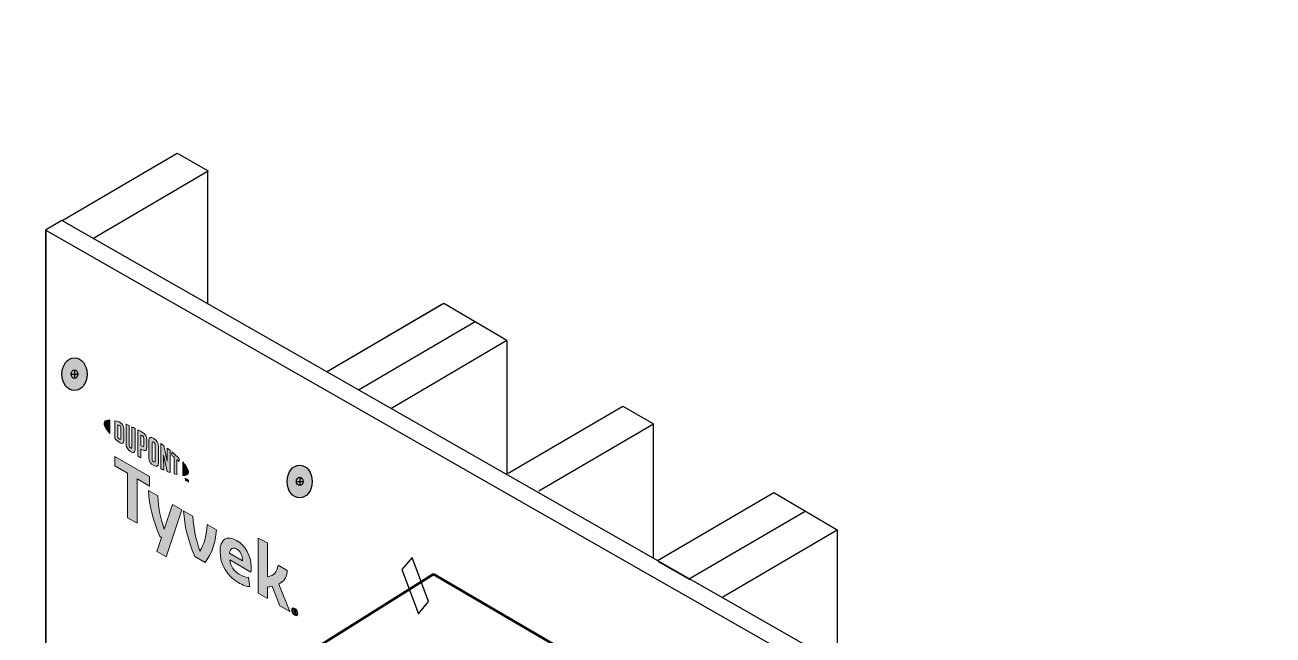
# Model space of a CAD drawing. Extents: x -1328 to 5679, y -4611 to 1603.
# Drawn here: x -940.3 to -576.2, y 1174.1 to 1352.2 of the extents above; entities that cross this region are included whole.
import ezdxf

# ---------------------------------------------------------------- set-up
doc = ezdxf.new("R2010")
doc.units = 0
doc.header["$MEASUREMENT"] = 0
doc.linetypes.add('AI-Linetype-14', pattern=[27.003948, 18.002632, -9.001316])
for name, color, linetype, lineweight in [('G-ANNO-TTLB', 7, 'Continuous', 0), ('TYVEK', 7, 'Continuous', 0), ('X-REF - TRACED', 7, 'Continuous', 0)]:
    doc.layers.add(name, color=color, linetype=linetype, lineweight=lineweight)

# ---------------------------------------------------------------- blocks, each defined once
blk = doc.blocks.new('Block_82')
at = {"layer": 'TYVEK', "true_color": 0x003b71, "transparency": 33554687}
h = blk.add_hatch(color=156, dxfattribs=at)
h.dxf.hatch_style = 2
edge = h.paths.add_edge_path()
edge.add_ellipse((-925.89, 1250.2), major_axis=(0, 4.78), ratio=0.766948, start_angle=0, end_angle=360)
h = blk.add_hatch(color=156, dxfattribs=at)
h.dxf.hatch_style = 2
edge = h.paths.add_edge_path()
edge.add_ellipse((-860.18, 1218.87), major_axis=(0, 4.78), ratio=0.766948, start_angle=0, end_angle=360)
at = {"layer": 'TYVEK', "color": 18, "lineweight": 25, "true_color": 0x080808}
for p, q in [((-926.86, 1250.23), (-924.92, 1250.23)), ((-925.89, 1251.46), (-925.89, 1248.99)), ((-860.18, 1220.14), (-860.18, 1217.67)), ((-861.15, 1218.9), (-859.2, 1218.9))]:
    blk.add_line(p, q, dxfattribs=at)
at = {"layer": 'TYVEK', "color": 18, "lineweight": 25, "true_color": 0x000000}
for centre in [(-925.89, 1250.2), (-860.18, 1218.87)]:
    blk.add_ellipse(centre, major_axis=(0, 4.78), ratio=0.766948, dxfattribs=at)
at = {"layer": 'TYVEK', "color": 18, "lineweight": 25, "true_color": 0x080808}
for centre in [(-925.89, 1250.23), (-860.18, 1218.9)]:
    blk.add_ellipse(centre, major_axis=(0, 1.23), ratio=0.788846, dxfattribs=at)
blk = doc.blocks.new('Block_394')
at = {"layer": 'X-REF - TRACED', "true_color": 0x848484, "transparency": 33554687}
h = blk.add_hatch(color=252, dxfattribs=at)
h.dxf.hatch_style = 2
edge = h.paths.add_edge_path()
edge.add_spline(control_points=[(-917.24, 1235.85), (-917.24, 1235.13), (-916.63, 1234.1), (-915.57, 1232.9), (-915.57, 1232.9), (-915.57, 1236.85), (-915.57, 1236.85), (-916.63, 1236.89), (-917.24, 1236.57), (-917.24, 1235.85)], knot_values=[0, 0, 0, 0, 1, 1, 1, 2, 2, 2, 3, 3, 3, 3], degree=3, periodic=0)
h = blk.add_hatch(color=252, dxfattribs=at)
h.dxf.hatch_style = 2
edge = h.paths.add_edge_path()
edge.add_spline(control_points=[(-912.36, 1231.42), (-912.36, 1231.12), (-912.52, 1231.11), (-912.71, 1231.22), (-912.86, 1231.3), (-913.08, 1231.5), (-913.27, 1231.66), (-913.27, 1231.66), (-913.27, 1235.43), (-913.27, 1235.43), (-913.08, 1235.38), (-912.86, 1235.31), (-912.71, 1235.23), (-912.52, 1235.12), (-912.36, 1234.92), (-912.36, 1234.62), (-912.36, 1234.62), (-912.36, 1231.42), (-912.36, 1231.42)], knot_values=[0, 0, 0, 0, 1, 1, 1, 2, 2, 2, 3, 3, 3, 4, 4, 4, 5, 5, 5, 6, 6, 6, 6], degree=3, periodic=0)
edge = h.paths.add_edge_path()
edge.add_spline(control_points=[(-912.58, 1236.14), (-912.88, 1236.31), (-913.31, 1236.46), (-914.09, 1236.63), (-914.09, 1236.63), (-914.09, 1231.41), (-914.09, 1231.41), (-913.41, 1230.78), (-912.88, 1230.33), (-912.58, 1230.16), (-911.9, 1229.77), (-911.51, 1230.02), (-911.51, 1230.8), (-911.51, 1230.8), (-911.51, 1234.27), (-911.51, 1234.27), (-911.51, 1235.04), (-911.9, 1235.74), (-912.58, 1236.14)], knot_values=[0, 0, 0, 0, 1, 1, 1, 2, 2, 2, 3, 3, 3, 4, 4, 4, 5, 5, 5, 6, 6, 6, 6], degree=3, periodic=0)
h = blk.add_hatch(color=252, dxfattribs=at)
h.dxf.hatch_style = 2
edge = h.paths.add_edge_path()
edge.add_spline(control_points=[(-909.12, 1228.94), (-909.12, 1228.63), (-909.21, 1228.5), (-909.54, 1228.73), (-909.86, 1228.96), (-909.95, 1229.17), (-909.95, 1229.53), (-909.95, 1229.53), (-909.95, 1235.21), (-909.95, 1235.21), (-910.16, 1235.31), (-910.64, 1235.51), (-910.85, 1235.6), (-910.85, 1235.6), (-910.85, 1229.85), (-910.85, 1229.85), (-910.85, 1228.93), (-910.46, 1228.35), (-909.54, 1227.69), (-908.7, 1227.1), (-908.18, 1227.29), (-908.18, 1228.31), (-908.18, 1228.31), (-908.18, 1234.38), (-908.18, 1234.38), (-908.36, 1234.47), (-908.93, 1234.75), (-909.12, 1234.83), (-909.12, 1234.83), (-909.12, 1228.94), (-909.12, 1228.94)], knot_values=[0, 0, 0, 0, 1, 1, 1, 2, 2, 2, 3, 3, 3, 4, 4, 4, 5, 5, 5, 6, 6, 6, 7, 7, 7, 8, 8, 8, 9, 9, 9, 10, 10, 10, 10], degree=3, periodic=0)
h = blk.add_hatch(color=252, dxfattribs=at)
h.dxf.hatch_style = 2
edge = h.paths.add_edge_path()
edge.add_spline(control_points=[(-905.7, 1229.46), (-905.7, 1229.13), (-905.8, 1229.02), (-906.18, 1229.24), (-906.18, 1229.24), (-906.51, 1229.43), (-906.51, 1229.43), (-906.51, 1229.43), (-906.51, 1232.45), (-906.51, 1232.45), (-906.36, 1232.37), (-906.28, 1232.33), (-906.2, 1232.28), (-905.78, 1232.04), (-905.7, 1231.81), (-905.7, 1231.48), (-905.7, 1231.48), (-905.7, 1229.46), (-905.7, 1229.46)], knot_values=[0, 0, 0, 0, 1, 1, 1, 2, 2, 2, 3, 3, 3, 4, 4, 4, 5, 5, 5, 6, 6, 6, 6], degree=3, periodic=0)
edge = h.paths.add_edge_path()
edge.add_spline(control_points=[(-906.14, 1233.32), (-906.31, 1233.41), (-906.9, 1233.73), (-907.45, 1234.01), (-907.45, 1234.01), (-907.45, 1226.36), (-907.45, 1226.36), (-907.26, 1226.24), (-906.77, 1225.93), (-906.51, 1225.77), (-906.51, 1225.77), (-906.51, 1228.37), (-906.51, 1228.37), (-906.51, 1228.37), (-906.14, 1228.16), (-906.14, 1228.16), (-905.16, 1227.59), (-904.75, 1227.86), (-904.75, 1228.83), (-904.75, 1228.83), (-904.75, 1231.09), (-904.75, 1231.09), (-904.75, 1232.04), (-905.21, 1232.78), (-906.14, 1233.32)], knot_values=[0, 0, 0, 0, 1, 1, 1, 2, 2, 2, 3, 3, 3, 4, 4, 4, 5, 5, 5, 6, 6, 6, 7, 7, 7, 8, 8, 8, 8], degree=3, periodic=0)
h = blk.add_hatch(color=252, dxfattribs=at)
h.dxf.hatch_style = 2
edge = h.paths.add_edge_path()
edge.add_spline(control_points=[(-902.35, 1224.85), (-902.35, 1224.55), (-902.44, 1224.44), (-902.77, 1224.63), (-903.11, 1224.81), (-903.2, 1225.03), (-903.2, 1225.35), (-903.2, 1225.35), (-903.2, 1230.12), (-903.2, 1230.12), (-903.2, 1230.43), (-903.11, 1230.55), (-902.77, 1230.34), (-902.44, 1230.14), (-902.35, 1229.93), (-902.35, 1229.62), (-902.35, 1229.62), (-902.35, 1224.85), (-902.35, 1224.85)], knot_values=[0, 0, 0, 0, 1, 1, 1, 2, 2, 2, 3, 3, 3, 4, 4, 4, 5, 5, 5, 6, 6, 6, 6], degree=3, periodic=0)
edge = h.paths.add_edge_path()
edge.add_spline(control_points=[(-902.77, 1231.41), (-903.64, 1231.96), (-904.16, 1231.82), (-904.16, 1230.81), (-904.16, 1230.81), (-904.16, 1225.81), (-904.16, 1225.81), (-904.16, 1224.74), (-903.69, 1224.03), (-902.77, 1223.55), (-901.87, 1223.08), (-901.4, 1223.2), (-901.4, 1224.33), (-901.4, 1224.33), (-901.4, 1229.11), (-901.4, 1229.11), (-901.4, 1230.19), (-901.82, 1230.82), (-902.77, 1231.41)], knot_values=[0, 0, 0, 0, 1, 1, 1, 2, 2, 2, 3, 3, 3, 4, 4, 4, 5, 5, 5, 6, 6, 6, 6], degree=3, periodic=0)
h = blk.add_hatch(color=252, dxfattribs=at)
h.dxf.hatch_style = 2
edge = h.paths.add_edge_path()
edge.add_spline(control_points=[(-898.8, 1224.86), (-898.8, 1224.86), (-899.84, 1229.35), (-899.84, 1229.35), (-900.12, 1229.55), (-900.46, 1229.8), (-900.73, 1229.98), (-900.73, 1229.98), (-900.73, 1222.63), (-900.73, 1222.63), (-900.54, 1222.54), (-900.07, 1222.33), (-899.82, 1222.23), (-899.82, 1222.23), (-899.9, 1226.6), (-899.9, 1226.6), (-899.9, 1226.6), (-898.8, 1221.8), (-898.8, 1221.8), (-898.56, 1221.71), (-898.22, 1221.58), (-898, 1221.5), (-898, 1221.5), (-898, 1227.96), (-898, 1227.96), (-898.23, 1228.14), (-898.66, 1228.47), (-898.86, 1228.63), (-898.86, 1228.63), (-898.8, 1224.86), (-898.8, 1224.86)], knot_values=[0, 0, 0, 0, 1, 1, 1, 2, 2, 2, 3, 3, 3, 4, 4, 4, 5, 5, 5, 6, 6, 6, 7, 7, 7, 8, 8, 8, 9, 9, 9, 10, 10, 10, 10], degree=3, periodic=0)
h = blk.add_hatch(color=252, dxfattribs=at)
h.dxf.hatch_style = 2
edge = h.paths.add_edge_path()
edge.add_spline(control_points=[(-897.53, 1226.56), (-897.3, 1226.38), (-897.07, 1226.19), (-896.85, 1226.01), (-896.85, 1226.01), (-896.85, 1221.12), (-896.85, 1221.12), (-896.64, 1221.06), (-896.26, 1220.95), (-896.01, 1220.89), (-896.01, 1220.89), (-896.01, 1225.29), (-896.01, 1225.29), (-895.76, 1225.08), (-895.53, 1224.87), (-895.32, 1224.68), (-895.32, 1224.68), (-895.32, 1225.62), (-895.32, 1225.62), (-895.99, 1226.27), (-896.7, 1226.9), (-897.53, 1227.58), (-897.53, 1227.58), (-897.53, 1226.56), (-897.53, 1226.56)], knot_values=[0, 0, 0, 0, 1, 1, 1, 2, 2, 2, 3, 3, 3, 4, 4, 4, 5, 5, 5, 6, 6, 6, 7, 7, 7, 8, 8, 8, 8], degree=3, periodic=0)
h = blk.add_hatch(color=252, dxfattribs=at)
h.dxf.hatch_style = 2
edge = h.paths.add_edge_path()
edge.add_spline(control_points=[(-892.64, 1221.65), (-892.64, 1220.92), (-893.25, 1220.6), (-894.32, 1220.64), (-894.32, 1220.64), (-894.32, 1224.58), (-894.32, 1224.58), (-893.25, 1223.39), (-892.64, 1222.36), (-892.64, 1221.65)], knot_values=[0, 0, 0, 0, 1, 1, 1, 2, 2, 2, 3, 3, 3, 3], degree=3, periodic=0)
h = blk.add_hatch(color=252, dxfattribs=at)
h.dxf.hatch_style = 2
edge = h.paths.add_edge_path()
edge.add_spline(control_points=[(-893.14, 1219.56), (-893.14, 1219.56), (-893.03, 1219.5), (-893.03, 1219.5), (-893.03, 1219.5), (-892.88, 1219.15), (-892.88, 1219.15), (-892.88, 1219.15), (-892.74, 1219.33), (-892.74, 1219.33), (-892.74, 1219.33), (-892.64, 1219.27), (-892.64, 1219.27), (-892.64, 1219.27), (-892.64, 1218.7), (-892.64, 1218.7), (-892.64, 1218.7), (-892.73, 1218.76), (-892.73, 1218.76), (-892.73, 1218.76), (-892.73, 1219.16), (-892.73, 1219.16), (-892.73, 1219.16), (-892.88, 1218.98), (-892.88, 1218.98), (-892.88, 1218.98), (-892.89, 1218.98), (-892.89, 1218.98), (-892.89, 1218.98), (-893.04, 1219.34), (-893.04, 1219.34), (-893.04, 1219.34), (-893.04, 1218.94), (-893.04, 1218.94), (-893.04, 1218.94), (-893.14, 1218.99), (-893.14, 1218.99), (-893.14, 1218.99), (-893.14, 1219.56), (-893.14, 1219.56)], knot_values=[0, 0, 0, 0, 1, 1, 1, 2, 2, 2, 3, 3, 3, 4, 4, 4, 5, 5, 5, 6, 6, 6, 7, 7, 7, 8, 8, 8, 9, 9, 9, 10, 10, 10, 11, 11, 11, 12, 12, 12, 13, 13, 13, 13], degree=3, periodic=0)
edge = h.paths.add_edge_path()
edge.add_spline(control_points=[(-893.49, 1219.66), (-893.49, 1219.66), (-893.64, 1219.75), (-893.64, 1219.75), (-893.64, 1219.75), (-893.64, 1219.85), (-893.64, 1219.85), (-893.64, 1219.85), (-893.24, 1219.62), (-893.24, 1219.62), (-893.24, 1219.62), (-893.24, 1219.52), (-893.24, 1219.52), (-893.24, 1219.52), (-893.4, 1219.61), (-893.4, 1219.61), (-893.4, 1219.61), (-893.4, 1219.14), (-893.4, 1219.14), (-893.4, 1219.14), (-893.49, 1219.2), (-893.49, 1219.2), (-893.49, 1219.2), (-893.49, 1219.66), (-893.49, 1219.66)], knot_values=[0, 0, 0, 0, 1, 1, 1, 2, 2, 2, 3, 3, 3, 4, 4, 4, 5, 5, 5, 6, 6, 6, 7, 7, 7, 8, 8, 8, 8], degree=3, periodic=0)
at = {"layer": 'X-REF - TRACED'}
for points, knots in [([(-917.24, 1235.85), (-917.24, 1235.13), (-916.63, 1234.1), (-915.57, 1232.9), (-915.57, 1232.9), (-915.57, 1236.85), (-915.57, 1236.85), (-916.63, 1236.89), (-917.24, 1236.57), (-917.24, 1235.85)], [0, 0, 0, 0, 1, 1, 1, 2, 2, 2, 3, 3, 3, 3]), ([(-912.58, 1236.14), (-912.88, 1236.31), (-913.31, 1236.46), (-914.09, 1236.63), (-914.09, 1236.63), (-914.09, 1231.41), (-914.09, 1231.41), (-913.41, 1230.78), (-912.88, 1230.33), (-912.58, 1230.16), (-911.9, 1229.77), (-911.51, 1230.02), (-911.51, 1230.8), (-911.51, 1230.8), (-911.51, 1234.27), (-911.51, 1234.27), (-911.51, 1235.04), (-911.9, 1235.74), (-912.58, 1236.14)], [0, 0, 0, 0, 1, 1, 1, 2, 2, 2, 3, 3, 3, 4, 4, 4, 5, 5, 5, 6, 6, 6, 6]), ([(-912.36, 1231.42), (-912.36, 1231.12), (-912.52, 1231.11), (-912.71, 1231.22), (-912.86, 1231.3), (-913.08, 1231.5), (-913.27, 1231.66), (-913.27, 1231.66), (-913.27, 1235.43), (-913.27, 1235.43), (-913.08, 1235.38), (-912.86, 1235.31), (-912.71, 1235.23), (-912.52, 1235.12), (-912.36, 1234.92), (-912.36, 1234.62), (-912.36, 1234.62), (-912.36, 1231.42), (-912.36, 1231.42)], [0, 0, 0, 0, 1, 1, 1, 2, 2, 2, 3, 3, 3, 4, 4, 4, 5, 5, 5, 6, 6, 6, 6]), ([(-909.12, 1228.94), (-909.12, 1228.63), (-909.21, 1228.5), (-909.54, 1228.73), (-909.86, 1228.96), (-909.95, 1229.17), (-909.95, 1229.53), (-909.95, 1229.53), (-909.95, 1235.21), (-909.95, 1235.21), (-910.16, 1235.31), (-910.64, 1235.51), (-910.85, 1235.6), (-910.85, 1235.6), (-910.85, 1229.85), (-910.85, 1229.85), (-910.85, 1228.93), (-910.46, 1228.35), (-909.54, 1227.69), (-908.7, 1227.1), (-908.18, 1227.29), (-908.18, 1228.31), (-908.18, 1228.31), (-908.18, 1234.38), (-908.18, 1234.38), (-908.36, 1234.47), (-908.93, 1234.75), (-909.12, 1234.83), (-909.12, 1234.83), (-909.12, 1228.94), (-909.12, 1228.94)], [0, 0, 0, 0, 1, 1, 1, 2, 2, 2, 3, 3, 3, 4, 4, 4, 5, 5, 5, 6, 6, 6, 7, 7, 7, 8, 8, 8, 9, 9, 9, 10, 10, 10, 10]), ([(-906.14, 1233.32), (-906.31, 1233.41), (-906.9, 1233.73), (-907.45, 1234.01), (-907.45, 1234.01), (-907.45, 1226.36), (-907.45, 1226.36), (-907.26, 1226.24), (-906.77, 1225.93), (-906.51, 1225.77), (-906.51, 1225.77), (-906.51, 1228.37), (-906.51, 1228.37), (-906.51, 1228.37), (-906.14, 1228.16), (-906.14, 1228.16), (-905.16, 1227.59), (-904.75, 1227.86), (-904.75, 1228.83), (-904.75, 1228.83), (-904.75, 1231.09), (-904.75, 1231.09), (-904.75, 1232.04), (-905.21, 1232.78), (-906.14, 1233.32)], [0, 0, 0, 0, 1, 1, 1, 2, 2, 2, 3, 3, 3, 4, 4, 4, 5, 5, 5, 6, 6, 6, 7, 7, 7, 8, 8, 8, 8]), ([(-905.7, 1229.46), (-905.7, 1229.13), (-905.8, 1229.02), (-906.18, 1229.24), (-906.18, 1229.24), (-906.51, 1229.43), (-906.51, 1229.43), (-906.51, 1229.43), (-906.51, 1232.45), (-906.51, 1232.45), (-906.36, 1232.37), (-906.28, 1232.33), (-906.2, 1232.28), (-905.78, 1232.04), (-905.7, 1231.81), (-905.7, 1231.48), (-905.7, 1231.48), (-905.7, 1229.46), (-905.7, 1229.46)], [0, 0, 0, 0, 1, 1, 1, 2, 2, 2, 3, 3, 3, 4, 4, 4, 5, 5, 5, 6, 6, 6, 6]), ([(-902.77, 1231.41), (-903.64, 1231.96), (-904.16, 1231.82), (-904.16, 1230.81), (-904.16, 1230.81), (-904.16, 1225.81), (-904.16, 1225.81), (-904.16, 1224.74), (-903.69, 1224.03), (-902.77, 1223.55), (-901.87, 1223.08), (-901.4, 1223.2), (-901.4, 1224.33), (-901.4, 1224.33), (-901.4, 1229.11), (-901.4, 1229.11), (-901.4, 1230.19), (-901.82, 1230.82), (-902.77, 1231.41)], [0, 0, 0, 0, 1, 1, 1, 2, 2, 2, 3, 3, 3, 4, 4, 4, 5, 5, 5, 6, 6, 6, 6]), ([(-902.35, 1224.85), (-902.35, 1224.55), (-902.44, 1224.44), (-902.77, 1224.63), (-903.11, 1224.81), (-903.2, 1225.03), (-903.2, 1225.35), (-903.2, 1225.35), (-903.2, 1230.12), (-903.2, 1230.12), (-903.2, 1230.43), (-903.11, 1230.55), (-902.77, 1230.34), (-902.44, 1230.14), (-902.35, 1229.93), (-902.35, 1229.62), (-902.35, 1229.62), (-902.35, 1224.85), (-902.35, 1224.85)], [0, 0, 0, 0, 1, 1, 1, 2, 2, 2, 3, 3, 3, 4, 4, 4, 5, 5, 5, 6, 6, 6, 6]), ([(-898.8, 1224.86), (-898.8, 1224.86), (-899.84, 1229.35), (-899.84, 1229.35), (-900.12, 1229.55), (-900.46, 1229.8), (-900.73, 1229.98), (-900.73, 1229.98), (-900.73, 1222.63), (-900.73, 1222.63), (-900.54, 1222.54), (-900.07, 1222.33), (-899.82, 1222.23), (-899.82, 1222.23), (-899.9, 1226.6), (-899.9, 1226.6), (-899.9, 1226.6), (-898.8, 1221.8), (-898.8, 1221.8), (-898.56, 1221.71), (-898.22, 1221.58), (-898, 1221.5), (-898, 1221.5), (-898, 1227.96), (-898, 1227.96), (-898.23, 1228.14), (-898.66, 1228.47), (-898.86, 1228.63), (-898.86, 1228.63), (-898.8, 1224.86), (-898.8, 1224.86)], [0, 0, 0, 0, 1, 1, 1, 2, 2, 2, 3, 3, 3, 4, 4, 4, 5, 5, 5, 6, 6, 6, 7, 7, 7, 8, 8, 8, 9, 9, 9, 10, 10, 10, 10]), ([(-897.53, 1226.56), (-897.3, 1226.38), (-897.07, 1226.19), (-896.85, 1226.01), (-896.85, 1226.01), (-896.85, 1221.12), (-896.85, 1221.12), (-896.64, 1221.06), (-896.26, 1220.95), (-896.01, 1220.89), (-896.01, 1220.89), (-896.01, 1225.29), (-896.01, 1225.29), (-895.76, 1225.08), (-895.53, 1224.87), (-895.32, 1224.68), (-895.32, 1224.68), (-895.32, 1225.62), (-895.32, 1225.62), (-895.99, 1226.27), (-896.7, 1226.9), (-897.53, 1227.58), (-897.53, 1227.58), (-897.53, 1226.56), (-897.53, 1226.56)], [0, 0, 0, 0, 1, 1, 1, 2, 2, 2, 3, 3, 3, 4, 4, 4, 5, 5, 5, 6, 6, 6, 7, 7, 7, 8, 8, 8, 8]), ([(-892.64, 1221.65), (-892.64, 1220.92), (-893.25, 1220.6), (-894.32, 1220.64), (-894.32, 1220.64), (-894.32, 1224.58), (-894.32, 1224.58), (-893.25, 1223.39), (-892.64, 1222.36), (-892.64, 1221.65)], [0, 0, 0, 0, 1, 1, 1, 2, 2, 2, 3, 3, 3, 3]), ([(-893.49, 1219.66), (-893.49, 1219.66), (-893.64, 1219.75), (-893.64, 1219.75), (-893.64, 1219.75), (-893.64, 1219.85), (-893.64, 1219.85), (-893.64, 1219.85), (-893.24, 1219.62), (-893.24, 1219.62), (-893.24, 1219.62), (-893.24, 1219.52), (-893.24, 1219.52), (-893.24, 1219.52), (-893.4, 1219.61), (-893.4, 1219.61), (-893.4, 1219.61), (-893.4, 1219.14), (-893.4, 1219.14), (-893.4, 1219.14), (-893.49, 1219.2), (-893.49, 1219.2), (-893.49, 1219.2), (-893.49, 1219.66), (-893.49, 1219.66)], [0, 0, 0, 0, 1, 1, 1, 2, 2, 2, 3, 3, 3, 4, 4, 4, 5, 5, 5, 6, 6, 6, 7, 7, 7, 8, 8, 8, 8]), ([(-893.14, 1219.56), (-893.14, 1219.56), (-893.03, 1219.5), (-893.03, 1219.5), (-893.03, 1219.5), (-892.88, 1219.15), (-892.88, 1219.15), (-892.88, 1219.15), (-892.74, 1219.33), (-892.74, 1219.33), (-892.74, 1219.33), (-892.64, 1219.27), (-892.64, 1219.27), (-892.64, 1219.27), (-892.64, 1218.7), (-892.64, 1218.7), (-892.64, 1218.7), (-892.73, 1218.76), (-892.73, 1218.76), (-892.73, 1218.76), (-892.73, 1219.16), (-892.73, 1219.16), (-892.73, 1219.16), (-892.88, 1218.98), (-892.88, 1218.98), (-892.88, 1218.98), (-892.89, 1218.98), (-892.89, 1218.98), (-892.89, 1218.98), (-893.04, 1219.34), (-893.04, 1219.34), (-893.04, 1219.34), (-893.04, 1218.94), (-893.04, 1218.94), (-893.04, 1218.94), (-893.14, 1218.99), (-893.14, 1218.99), (-893.14, 1218.99), (-893.14, 1219.56), (-893.14, 1219.56)], [0, 0, 0, 0, 1, 1, 1, 2, 2, 2, 3, 3, 3, 4, 4, 4, 5, 5, 5, 6, 6, 6, 7, 7, 7, 8, 8, 8, 9, 9, 9, 10, 10, 10, 11, 11, 11, 12, 12, 12, 13, 13, 13, 13])]:
    blk.add_open_spline(points, degree=3, knots=knots, dxfattribs=at)
blk = doc.blocks.new('Block_398')
at = {"layer": 'X-REF - TRACED', "true_color": 0x848484, "transparency": 33554687}
h = blk.add_hatch(color=252, dxfattribs=at)
h.dxf.hatch_style = 2
h.paths.add_polyline_path([(-903.99, 1220.32), (-914.09, 1226.15), (-914.09, 1223.41), (-910.44, 1221.3), (-910.44, 1208.3), (-907.64, 1206.68), (-907.64, 1219.68), (-903.99, 1217.57)])
h = blk.add_hatch(color=252, dxfattribs=at)
h.dxf.hatch_style = 2
edge = h.paths.add_edge_path()
edge.add_spline(control_points=[(-887.2, 1206.37), (-887.37, 1202.63), (-888.12, 1200.45), (-889.28, 1198.58), (-890.39, 1201.77), (-891.12, 1204.79), (-891.34, 1208.76), (-891.34, 1208.76), (-894.06, 1210.34), (-894.06, 1210.34), (-893.77, 1205.65), (-892.89, 1202.24), (-890.77, 1196.95), (-890.77, 1196.95), (-887.77, 1195.21), (-887.77, 1195.21), (-885.73, 1198.1), (-884.88, 1200.52), (-884.49, 1204.81), (-884.49, 1204.81), (-887.2, 1206.37), (-887.2, 1206.37)], knot_values=[0, 0, 0, 0, 1, 1, 1, 2, 2, 2, 3, 3, 3, 4, 4, 4, 5, 5, 5, 6, 6, 6, 7, 7, 7, 7], degree=3, periodic=0)
h = blk.add_hatch(color=252, dxfattribs=at)
h.dxf.hatch_style = 2
edge = h.paths.add_edge_path()
edge.add_spline(control_points=[(-880.63, 1197.93), (-880.63, 1197.93), (-876.9, 1195.77), (-876.9, 1195.77), (-876.9, 1195.77), (-876.9, 1196.04), (-876.9, 1196.04), (-876.9, 1197.3), (-877.49, 1198.57), (-878.57, 1199.19), (-879.71, 1199.84), (-880.45, 1199.35), (-880.63, 1197.93)], knot_values=[0, 0, 0, 0, 1, 1, 1, 2, 2, 2, 3, 3, 3, 4, 4, 4, 4], degree=3, periodic=0)
edge = h.paths.add_edge_path()
edge.add_spline(control_points=[(-874.68, 1188.15), (-875.55, 1188.2), (-876.82, 1188.62), (-878.12, 1189.37), (-881.27, 1191.2), (-883.43, 1194.73), (-883.43, 1198.47), (-883.43, 1202.04), (-881.45, 1203.33), (-878.57, 1201.66), (-876, 1200.18), (-874.31, 1197.11), (-874.31, 1194.1), (-874.31, 1193.43), (-874.35, 1192.86), (-874.39, 1192.44), (-874.39, 1192.44), (-880.59, 1196.02), (-880.59, 1196.02), (-880.33, 1194.07), (-879.41, 1192.73), (-877.84, 1191.82), (-876.88, 1191.27), (-875.96, 1190.98), (-875.12, 1190.9), (-875.12, 1190.9), (-874.68, 1188.15), (-874.68, 1188.15)], knot_values=[0, 0, 0, 0, 1, 1, 1, 2, 2, 2, 3, 3, 3, 4, 4, 4, 5, 5, 5, 6, 6, 6, 7, 7, 7, 8, 8, 8, 9, 9, 9, 9], degree=3, periodic=0)
h = blk.add_hatch(color=252, dxfattribs=at)
h.dxf.hatch_style = 2
edge = h.paths.add_edge_path()
edge.add_spline(control_points=[(-866.29, 1188.95), (-866.29, 1188.95), (-863.03, 1180.93), (-863.03, 1180.93), (-863.03, 1180.93), (-865.98, 1182.63), (-865.98, 1182.63), (-865.98, 1182.63), (-868.23, 1188.32), (-868.23, 1188.32), (-868.64, 1188.22), (-869.08, 1188.13), (-869.55, 1188.07), (-869.55, 1188.07), (-869.55, 1184.69), (-869.55, 1184.69), (-869.55, 1184.69), (-872.25, 1186.26), (-872.25, 1186.26), (-872.25, 1186.26), (-872.25, 1202.38), (-872.25, 1202.38), (-872.25, 1202.38), (-869.55, 1200.97), (-869.55, 1200.97), (-869.55, 1200.97), (-869.55, 1191.06), (-869.55, 1191.06), (-867.7, 1191.36), (-866.8, 1192.42), (-866.49, 1194.42), (-866.49, 1194.42), (-863.8, 1192.86), (-863.8, 1192.86), (-863.86, 1190.97), (-864.72, 1189.73), (-866.29, 1188.95)], knot_values=[0, 0, 0, 0, 1, 1, 1, 2, 2, 2, 3, 3, 3, 4, 4, 4, 5, 5, 5, 6, 6, 6, 7, 7, 7, 8, 8, 8, 9, 9, 9, 10, 10, 10, 11, 11, 11, 12, 12, 12, 12], degree=3, periodic=0)
at = {"layer": 'X-REF - TRACED'}
blk.add_lwpolyline([(-903.99, 1220.32), (-914.09, 1226.15), (-914.09, 1223.41), (-910.44, 1221.3), (-910.44, 1208.3), (-907.64, 1206.68), (-907.64, 1219.68), (-903.99, 1217.57)], close=True, dxfattribs=at)
for points, knots in [([(-887.2, 1206.37), (-887.37, 1202.63), (-888.12, 1200.45), (-889.28, 1198.58), (-890.39, 1201.77), (-891.12, 1204.79), (-891.34, 1208.76), (-891.34, 1208.76), (-894.06, 1210.34), (-894.06, 1210.34), (-893.77, 1205.65), (-892.89, 1202.24), (-890.77, 1196.95), (-890.77, 1196.95), (-887.77, 1195.21), (-887.77, 1195.21), (-885.73, 1198.1), (-884.88, 1200.52), (-884.49, 1204.81), (-884.49, 1204.81), (-887.2, 1206.37), (-887.2, 1206.37)], [0, 0, 0, 0, 1, 1, 1, 2, 2, 2, 3, 3, 3, 4, 4, 4, 5, 5, 5, 6, 6, 6, 7, 7, 7, 7]), ([(-874.68, 1188.15), (-875.55, 1188.2), (-876.82, 1188.62), (-878.12, 1189.37), (-881.27, 1191.2), (-883.43, 1194.73), (-883.43, 1198.47), (-883.43, 1202.04), (-881.45, 1203.33), (-878.57, 1201.66), (-876, 1200.18), (-874.31, 1197.11), (-874.31, 1194.1), (-874.31, 1193.43), (-874.35, 1192.86), (-874.39, 1192.44), (-874.39, 1192.44), (-880.59, 1196.02), (-880.59, 1196.02), (-880.33, 1194.07), (-879.41, 1192.73), (-877.84, 1191.82), (-876.88, 1191.27), (-875.96, 1190.98), (-875.12, 1190.9), (-875.12, 1190.9), (-874.68, 1188.15), (-874.68, 1188.15)], [0, 0, 0, 0, 1, 1, 1, 2, 2, 2, 3, 3, 3, 4, 4, 4, 5, 5, 5, 6, 6, 6, 7, 7, 7, 8, 8, 8, 9, 9, 9, 9]), ([(-866.29, 1188.95), (-866.29, 1188.95), (-863.03, 1180.93), (-863.03, 1180.93), (-863.03, 1180.93), (-865.98, 1182.63), (-865.98, 1182.63), (-865.98, 1182.63), (-868.23, 1188.32), (-868.23, 1188.32), (-868.64, 1188.22), (-869.08, 1188.13), (-869.55, 1188.07), (-869.55, 1188.07), (-869.55, 1184.69), (-869.55, 1184.69), (-869.55, 1184.69), (-872.25, 1186.26), (-872.25, 1186.26), (-872.25, 1186.26), (-872.25, 1202.38), (-872.25, 1202.38), (-872.25, 1202.38), (-869.55, 1200.97), (-869.55, 1200.97), (-869.55, 1200.97), (-869.55, 1191.06), (-869.55, 1191.06), (-867.7, 1191.36), (-866.8, 1192.42), (-866.49, 1194.42), (-866.49, 1194.42), (-863.8, 1192.86), (-863.8, 1192.86), (-863.86, 1190.97), (-864.72, 1189.73), (-866.29, 1188.95)], [0, 0, 0, 0, 1, 1, 1, 2, 2, 2, 3, 3, 3, 4, 4, 4, 5, 5, 5, 6, 6, 6, 7, 7, 7, 8, 8, 8, 9, 9, 9, 10, 10, 10, 11, 11, 11, 12, 12, 12, 12]), ([(-880.63, 1197.93), (-880.63, 1197.93), (-876.9, 1195.77), (-876.9, 1195.77), (-876.9, 1195.77), (-876.9, 1196.04), (-876.9, 1196.04), (-876.9, 1197.3), (-877.49, 1198.57), (-878.57, 1199.19), (-879.71, 1199.84), (-880.45, 1199.35), (-880.63, 1197.93)], [0, 0, 0, 0, 1, 1, 1, 2, 2, 2, 3, 3, 3, 4, 4, 4, 4])]:
    blk.add_open_spline(points, degree=3, knots=knots, dxfattribs=at)
blk = doc.blocks.new('Block_397')
at = {"layer": 'X-REF - TRACED', "true_color": 0x848484, "transparency": 33554687}
h = blk.add_hatch(color=252, dxfattribs=at)
h.dxf.hatch_style = 2
edge = h.paths.add_edge_path()
edge.add_spline(control_points=[(-897.25, 1212.18), (-897.25, 1212.18), (-899.68, 1204.93), (-899.68, 1204.93), (-900.71, 1207.96), (-901.38, 1210.89), (-901.59, 1214.68), (-901.59, 1214.68), (-904.32, 1216.26), (-904.32, 1216.26), (-904.02, 1211.57), (-903.14, 1208.16), (-901.02, 1202.87), (-901.02, 1202.87), (-900.48, 1202.55), (-900.48, 1202.55), (-900.48, 1202.55), (-901.87, 1198.41), (-901.87, 1198.41), (-901.87, 1198.41), (-899.16, 1196.85), (-899.16, 1196.85), (-899.16, 1196.85), (-894.54, 1210.61), (-894.54, 1210.61), (-894.54, 1210.61), (-897.25, 1212.18), (-897.25, 1212.18)], knot_values=[0, 0, 0, 0, 1, 1, 1, 2, 2, 2, 3, 3, 3, 4, 4, 4, 5, 5, 5, 6, 6, 6, 7, 7, 7, 8, 8, 8, 9, 9, 9, 9], degree=3, periodic=0)
at = {"layer": 'X-REF - TRACED'}
blk.add_open_spline([(-897.25, 1212.18), (-897.25, 1212.18), (-899.68, 1204.93), (-899.68, 1204.93), (-900.71, 1207.96), (-901.38, 1210.89), (-901.59, 1214.68), (-901.59, 1214.68), (-904.32, 1216.26), (-904.32, 1216.26), (-904.02, 1211.57), (-903.14, 1208.16), (-901.02, 1202.87), (-901.02, 1202.87), (-900.48, 1202.55), (-900.48, 1202.55), (-900.48, 1202.55), (-901.87, 1198.41), (-901.87, 1198.41), (-901.87, 1198.41), (-899.16, 1196.85), (-899.16, 1196.85), (-899.16, 1196.85), (-894.54, 1210.61), (-894.54, 1210.61), (-894.54, 1210.61), (-897.25, 1212.18), (-897.25, 1212.18)], degree=3, knots=[0, 0, 0, 0, 1, 1, 1, 2, 2, 2, 3, 3, 3, 4, 4, 4, 5, 5, 5, 6, 6, 6, 7, 7, 7, 8, 8, 8, 9, 9, 9, 9], dxfattribs=at)
blk.add_blockref('Block_398', (0, 0), dxfattribs=at)
blk = doc.blocks.new('Block_399')
at = {"layer": 'X-REF - TRACED', "true_color": 0x848484, "transparency": 33554687}
h = blk.add_hatch(color=252, dxfattribs=at)
h.dxf.hatch_style = 2
edge = h.paths.add_edge_path()
edge.add_spline(control_points=[(-861.74, 1181.24), (-861.74, 1181.24), (-861.74, 1180.95), (-861.74, 1180.95), (-861.74, 1180.95), (-861.62, 1180.88), (-861.62, 1180.88), (-861.51, 1180.82), (-861.46, 1180.82), (-861.46, 1180.93), (-861.46, 1181.05), (-861.51, 1181.12), (-861.62, 1181.18), (-861.62, 1181.18), (-861.74, 1181.24), (-861.74, 1181.24)], knot_values=[0, 0, 0, 0, 1, 1, 1, 2, 2, 2, 3, 3, 3, 4, 4, 4, 5, 5, 5, 5], degree=3, periodic=0)
edge = h.paths.add_edge_path()
edge.add_spline(control_points=[(-861.93, 1181.54), (-861.93, 1181.54), (-861.62, 1181.37), (-861.62, 1181.37), (-861.39, 1181.23), (-861.27, 1181.03), (-861.27, 1180.83), (-861.27, 1180.69), (-861.33, 1180.62), (-861.44, 1180.63), (-861.38, 1180.47), (-861.31, 1180.3), (-861.21, 1180.11), (-861.21, 1180.11), (-861.44, 1180.24), (-861.44, 1180.24), (-861.52, 1180.41), (-861.58, 1180.56), (-861.63, 1180.71), (-861.63, 1180.71), (-861.74, 1180.77), (-861.74, 1180.77), (-861.74, 1180.77), (-861.74, 1180.41), (-861.74, 1180.41), (-861.74, 1180.41), (-861.93, 1180.52), (-861.93, 1180.52), (-861.93, 1180.52), (-861.93, 1181.54), (-861.93, 1181.54)], knot_values=[0, 0, 0, 0, 1, 1, 1, 2, 2, 2, 3, 3, 3, 4, 4, 4, 5, 5, 5, 6, 6, 6, 7, 7, 7, 8, 8, 8, 9, 9, 9, 10, 10, 10, 10], degree=3, periodic=0)
edge = h.paths.add_edge_path()
edge.add_spline(control_points=[(-861.61, 1181.62), (-862.04, 1181.87), (-862.28, 1181.73), (-862.28, 1181.22), (-862.28, 1180.71), (-862.04, 1180.29), (-861.61, 1180.04), (-861.19, 1179.8), (-860.94, 1179.93), (-860.94, 1180.45), (-860.94, 1180.95), (-861.19, 1181.38), (-861.61, 1181.62)], knot_values=[0, 0, 0, 0, 1, 1, 1, 2, 2, 2, 3, 3, 3, 4, 4, 4, 4], degree=3, periodic=0)
edge = h.paths.add_edge_path()
edge.add_spline(control_points=[(-861.61, 1181.83), (-861.09, 1181.52), (-860.74, 1180.93), (-860.74, 1180.33), (-860.74, 1179.72), (-861.09, 1179.54), (-861.61, 1179.84), (-862.15, 1180.15), (-862.49, 1180.73), (-862.49, 1181.34), (-862.49, 1181.94), (-862.14, 1182.13), (-861.61, 1181.83)], knot_values=[0, 0, 0, 0, 1, 1, 1, 2, 2, 2, 3, 3, 3, 4, 4, 4, 4], degree=3, periodic=0)
at = {"layer": 'X-REF - TRACED'}
for points, knots in [([(-861.61, 1181.83), (-861.09, 1181.52), (-860.74, 1180.93), (-860.74, 1180.33), (-860.74, 1179.72), (-861.09, 1179.54), (-861.61, 1179.84), (-862.15, 1180.15), (-862.49, 1180.73), (-862.49, 1181.34), (-862.49, 1181.94), (-862.14, 1182.13), (-861.61, 1181.83)], [0, 0, 0, 0, 1, 1, 1, 2, 2, 2, 3, 3, 3, 4, 4, 4, 4]), ([(-861.61, 1181.62), (-862.04, 1181.87), (-862.28, 1181.73), (-862.28, 1181.22), (-862.28, 1180.71), (-862.04, 1180.29), (-861.61, 1180.04), (-861.19, 1179.8), (-860.94, 1179.93), (-860.94, 1180.45), (-860.94, 1180.95), (-861.19, 1181.38), (-861.61, 1181.62)], [0, 0, 0, 0, 1, 1, 1, 2, 2, 2, 3, 3, 3, 4, 4, 4, 4]), ([(-861.93, 1181.54), (-861.93, 1181.54), (-861.62, 1181.37), (-861.62, 1181.37), (-861.39, 1181.23), (-861.27, 1181.03), (-861.27, 1180.83), (-861.27, 1180.69), (-861.33, 1180.62), (-861.44, 1180.63), (-861.38, 1180.47), (-861.31, 1180.3), (-861.21, 1180.11), (-861.21, 1180.11), (-861.44, 1180.24), (-861.44, 1180.24), (-861.52, 1180.41), (-861.58, 1180.56), (-861.63, 1180.71), (-861.63, 1180.71), (-861.74, 1180.77), (-861.74, 1180.77), (-861.74, 1180.77), (-861.74, 1180.41), (-861.74, 1180.41), (-861.74, 1180.41), (-861.93, 1180.52), (-861.93, 1180.52), (-861.93, 1180.52), (-861.93, 1181.54), (-861.93, 1181.54)], [0, 0, 0, 0, 1, 1, 1, 2, 2, 2, 3, 3, 3, 4, 4, 4, 5, 5, 5, 6, 6, 6, 7, 7, 7, 8, 8, 8, 9, 9, 9, 10, 10, 10, 10]), ([(-861.74, 1181.24), (-861.74, 1181.24), (-861.74, 1180.95), (-861.74, 1180.95), (-861.74, 1180.95), (-861.62, 1180.88), (-861.62, 1180.88), (-861.51, 1180.82), (-861.46, 1180.82), (-861.46, 1180.93), (-861.46, 1181.05), (-861.51, 1181.12), (-861.62, 1181.18), (-861.62, 1181.18), (-861.74, 1181.24), (-861.74, 1181.24)], [0, 0, 0, 0, 1, 1, 1, 2, 2, 2, 3, 3, 3, 4, 4, 4, 5, 5, 5, 5])]:
    blk.add_open_spline(points, degree=3, knots=knots, dxfattribs=at)
blk = doc.blocks.new('Block_396')
at = {"layer": 'X-REF - TRACED'}
for name in ['Block_397', 'Block_399']:
    blk.add_blockref(name, (0, 0), dxfattribs=at)
blk = doc.blocks.new('Block_395')
at = {"layer": 'X-REF - TRACED'}
blk.add_blockref('Block_396', (0, 0), dxfattribs=at)
blk = doc.blocks.new('Block_393')
at = {"layer": 'X-REF - TRACED'}
for name in ['Block_394', 'Block_395']:
    blk.add_blockref(name, (0, 0), dxfattribs=at)

msp = doc.modelspace()

# ---------------------------------------------------------------- hatches: boundary and pattern name
at = {"layer": 'G-ANNO-TTLB', "true_color": 0xff00ff, "transparency": 33554687}
h = msp.add_hatch(color=6, dxfattribs=at)
edge = h.paths.add_edge_path()
edge.add_spline(control_points=[(1626, -853.91), (1626, -853.91), (-1303.52, -853.91), (-1303.52, -853.91), (-1303.52, -853.91), (-1303.52, 1603.09), (-1303.52, 1603.09), (-1303.52, 1603.09), (1626, 1603.09), (1626, 1603.09), (1626, 1603.09), (1626, -853.91), (1626, -853.91)], knot_values=[0, 0, 0, 0, 1, 1, 1, 2, 2, 2, 3, 3, 3, 4, 4, 4, 4], degree=3, periodic=0)
edge = h.paths.add_edge_path()
edge.add_spline(control_points=[(-1294.52, 1594.09), (-1294.52, 1594.09), (-1294.52, -844.91), (-1294.52, -844.91), (-1294.52, -844.91), (1617, -844.91), (1617, -844.91), (1617, -844.91), (1617, 1594.09), (1617, 1594.09), (1617, 1594.09), (-1294.52, 1594.09), (-1294.52, 1594.09)], knot_values=[0, 0, 0, 0, 1, 1, 1, 2, 2, 2, 3, 3, 3, 4, 4, 4, 4], degree=3, periodic=0)
edge.add_line((-1294.52, 1594.09), (-1294.52, 1594.09))

# ---------------------------------------------------------------- linework, layer by layer
at = {"layer": 'G-ANNO-TTLB'}
for points in [[(1626, -853.91), (1626, -853.91), (-1303.52, -853.91), (-1303.52, -853.91), (-1303.52, -853.91), (-1303.52, 1603.09), (-1303.52, 1603.09), (-1303.52, 1603.09), (1626, 1603.09), (1626, 1603.09), (1626, 1603.09), (1626, -853.91), (1626, -853.91)], [(-1294.52, 1594.09), (-1294.52, 1594.09), (-1294.52, -844.91), (-1294.52, -844.91), (-1294.52, -844.91), (1617, -844.91), (1617, -844.91), (1617, -844.91), (1617, 1594.09), (1617, 1594.09), (1617, 1594.09), (-1294.52, 1594.09), (-1294.52, 1594.09)]]:
    msp.add_open_spline(points, degree=3, knots=[0, 0, 0, 0, 1, 1, 1, 2, 2, 2, 3, 3, 3, 4, 4, 4, 4], dxfattribs=at)
at = {"layer": 'TYVEK', "color": 33, "lineweight": 25, "true_color": 0xcc9966}
for p, q in [((-929.32, 1295.18), (-895.9, 1314.75)), ((-929.32, 1295.18), (-895.91, 1314.75)), ((-895.91, 1314.75), (-886.93, 1309.56)), ((-920.57, 1289.87), (-886.93, 1309.56)), ((-886.95, 1270.69), (-886.95, 1309.44)), ((-852.35, 1250.93), (-818.16, 1270.95)), ((-818.16, 1270.95), (-799.7, 1260.1)), ((-852.35, 1250.93), (-818.68, 1270.65)), ((-843.06, 1245.63), (-809.01, 1265.57)), ((-833.62, 1240.24), (-799.7, 1260.1)), ((-799.7, 1260.09), (-799.7, 1221.16)), ((-799.34, 1221.27), (-765.93, 1240.83)), ((-765.93, 1240.83), (-756.97, 1235.7)), ((-790.39, 1216.13), (-756.97, 1235.7)), ((-756.95, 1196.46), (-756.97, 1235.7)), ((-755.75, 1195.78), (-721.82, 1215.64)), ((-721.82, 1215.66), (-703.36, 1204.81)), ((-746.21, 1190.62), (-712.66, 1210.26)), ((-736.77, 1185.23), (-703.36, 1204.8)), ((-703.36, 1204.78), (-703.36, 1165.86))]:
    msp.add_line(p, q, dxfattribs=at)
at = {"layer": 'TYVEK', "color": 2, "lineweight": 25, "true_color": 0xffff00}
for p, q in [((-929.57, 1295.03), (-934.38, 1292.25)), ((-660.74, 1141.52), (-929.57, 1295.03)), ((-934.38, 1292.25), (-934.38, 869.95)), ((-665.55, 1138.74), (-934.38, 1292.25))]:
    msp.add_line(p, q, dxfattribs=at)
at = {"layer": 'TYVEK', "color": 18, "lineweight": 25, "true_color": 0x000000}
for p, q in [((-665.55, 1138.74), (-934.38, 1292.25)), ((-934.29, 1292.27), (-934.29, 870.03))]:
    msp.add_line(p, q, dxfattribs=at)
at = {"layer": 'TYVEK', "color": 252, "linetype": 'AI-Linetype-14', "lineweight": 25, "true_color": 0x848484}
msp.add_line((-755.58, 1195.53), (-746.37, 1190.24), dxfattribs=at)
at = {"layer": 'TYVEK', "color": 18, "lineweight": 60, "true_color": 0x000000}
for p, q in [((-862.16, 1166.05), (-821.14, 1191.8)), ((-821.14, 1191.8), (-737.11, 1142.82))]:
    msp.add_line(p, q, dxfattribs=at)
at = {"layer": 'TYVEK', "color": 2, "lineweight": 25, "true_color": 0xffff00}
msp.add_lwpolyline([(-822.56, 1183.85), (-827.4, 1196.74), (-830.37, 1193.15), (-825.53, 1180.26)], close=True, dxfattribs=at)

# ---------------------------------------------------------------- block references
at = {"layer": 'TYVEK'}
msp.add_blockref('Block_82', (0, 0), dxfattribs=at)
at = {"layer": 'X-REF - TRACED'}
msp.add_blockref('Block_393', (0, 0), dxfattribs=at)

doc.saveas('drawing.dxf')
